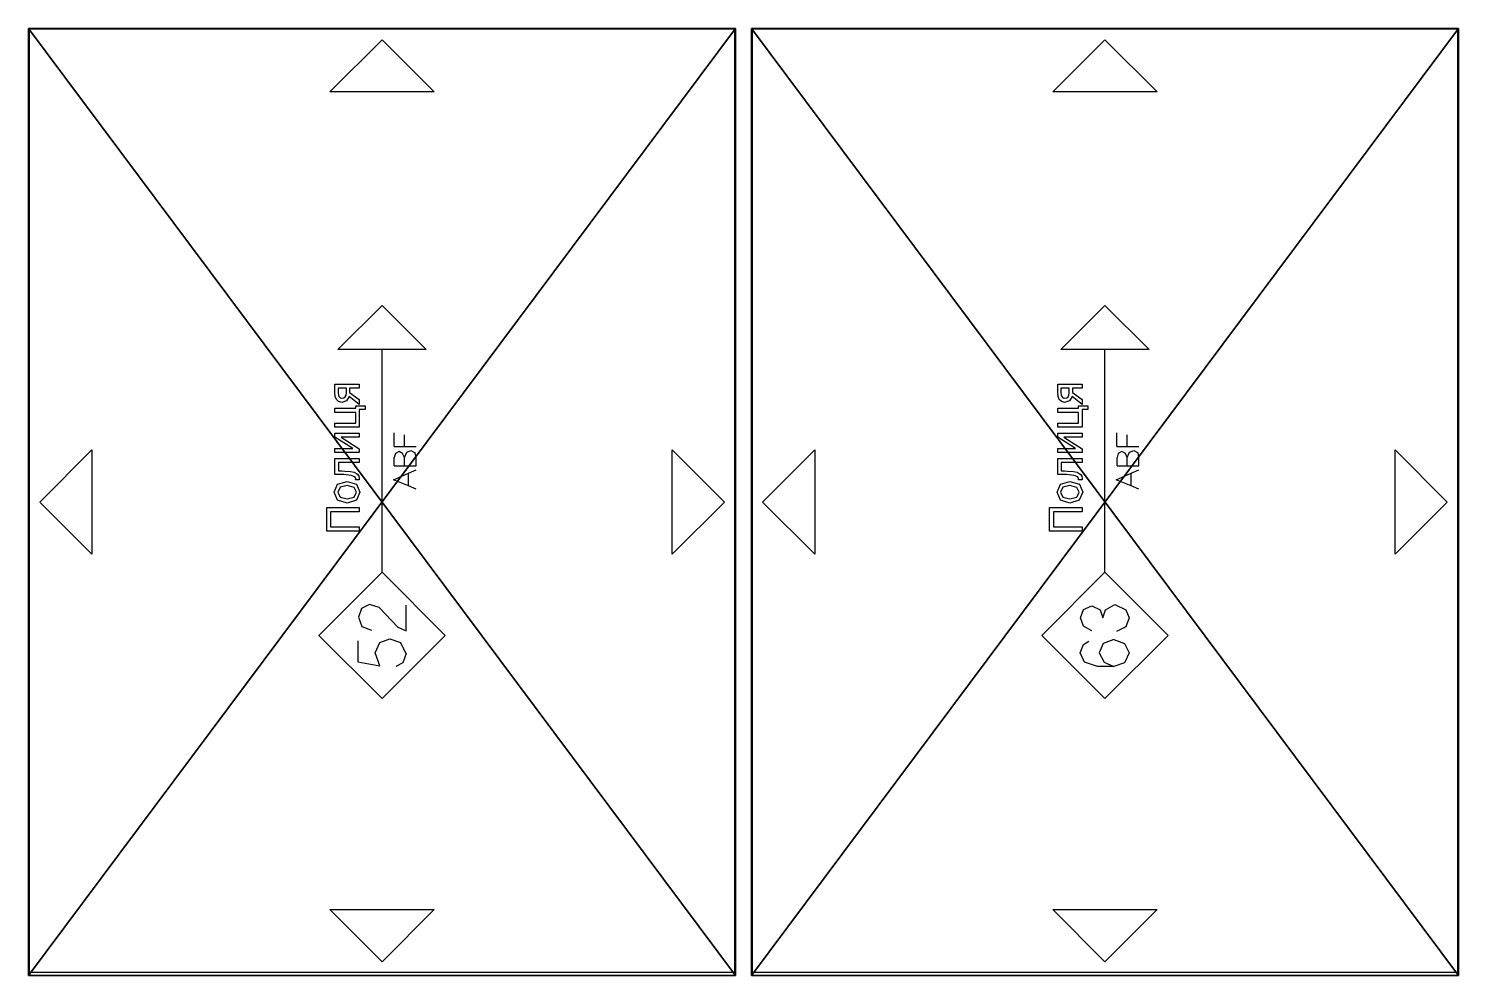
# Model space of a CAD drawing. Header units: millimetres. Extents: x -45532 to 18, y -11338 to 4436.
# Drawn here: x -23906 to -23000, y 0 to 600 of the extents above; entities that cross this region are included whole.
import ezdxf

# ---------------------------------------------------------------- set-up
doc = ezdxf.new("R2010")
doc.units = ezdxf.units.MM
doc.header["$LTSCALE"] = 25.4
doc.layers.get('0').update_dxf_attribs({"true_color": 0xffffff})
for name, color, linetype, true_color in [('ABF_cuttingLines', 134, 'Continuous', 0x009987), ('ABF_edgeBanding', 252, 'Continuous', 0x777799), ('ABF_Label', 190, 'Continuous', 0x9900ff)]:
    doc.layers.add(name, color=color, linetype=linetype, true_color=true_color)

# ---------------------------------------------------------------- blocks, each defined once
blk = doc.blocks.new('Group1307#1')
at = {"layer": 'ABF_Label', "color": 0}
for p, q in [((-11.73, 9.21), (-11.73, 22.25)), ((-11.73, 22.25), (-2.26, 22.25)), ((-4, 20.71), (-10, 20.71)), ((-10, 20.71), (-10, 9.21)), ((-4, 9.21), (-4, 20.71)), ((-2.26, 22.25), (-2.26, 9.21)), ((-0.44, 14.09), (0.76, 17.9)), ((0.76, 17.9), (3.94, 19.26)), ((3.94, 17.84), (1.95, 16.92)), ((3.94, 19.26), (7.11, 17.91)), ((5.91, 16.92), (3.94, 17.84)), ((7.11, 17.91), (8.3, 14.09)), ((11.06, 17.11), (11.12, 18.99)), ((11.12, 18.99), (17.57, 18.99)), ((12.56, 17.6), (12.5, 16.21)), ((15.92, 17.6), (12.56, 17.6)), ((15.92, 9.21), (15.92, 17.6)), ((17.57, 18.99), (17.57, 9.21)), ((19.95, 9.21), (19.95, 18.99)), ((19.95, 18.99), (21.58, 18.99)), ((21.58, 18.99), (21.58, 11.81)), ((21.58, 11.81), (26.13, 18.99)), ((26.13, 18.99), (27.67, 18.99)), ((27.67, 18.99), (27.67, 9.21)), ((30.06, 9.21), (30.06, 18.99)), ((30.06, 18.99), (31.7, 18.99)), ((31.7, 18.99), (31.7, 10.62)), ((36.07, 10.62), (36.07, 18.99)), ((36.07, 18.99), (37.72, 18.99)), ((37.72, 18.99), (37.72, 10.62)), ((40.1, 16.2), (40.42, 17.48)), ((40.42, 17.48), (41.28, 18.4)), ((41.28, 18.4), (42.39, 18.84)), ((42.43, 17.38), (41.95, 16.86)), ((42.39, 18.84), (43.88, 18.99)), ((43.07, 17.61), (42.43, 17.38)), ((43.96, 17.67), (43.07, 17.61)), ((43.88, 18.99), (47.4, 18.99)), ((45.75, 17.67), (43.96, 17.67)), ((45.75, 14.38), (45.75, 17.67)), ((47.4, 18.99), (47.4, 9.21)), ((0.73, 10.32), (-0.44, 14.09)), ((1.95, 16.92), (1.26, 14.09)), ((1.26, 14.09), (1.95, 11.3)), ((5.9, 11.29), (6.6, 14.09)), ((6.6, 14.09), (5.91, 16.92)), ((8.3, 14.09), (7.11, 10.28)), ((10.07, 10.91), (10.71, 12.42)), ((10.71, 12.42), (11, 15.42)), ((11, 15.42), (11.06, 17.11)), ((12.27, 12.69), (11.95, 11.2)), ((12.45, 14.99), (12.27, 12.69)), ((12.5, 16.21), (12.45, 14.99)), ((26.04, 16.5), (21.44, 9.21)), ((26.04, 9.21), (26.04, 16.5)), ((39.3, 9.21), (42.45, 13.23)), ((40.67, 14.3), (40.1, 16.2)), ((42.45, 13.23), (40.67, 14.3)), ((44.12, 13.09), (41.22, 9.21)), ((41.95, 16.86), (41.79, 16.15)), ((41.79, 16.15), (41.9, 15.37)), ((41.9, 15.37), (42.3, 14.81)), ((42.3, 14.81), (43.05, 14.46)), ((43.05, 14.46), (44.02, 14.38)), ((44.02, 14.38), (45.75, 14.38)), ((45.75, 13.09), (44.12, 13.09)), ((45.75, 9.21), (45.75, 13.09)), ((-66.14, 3), (-64.39, 8.21)), ((-64.39, 8.21), (-60.7, 9.89)), ((-60.7, 9.89), (-57.35, 8.58)), ((-57.35, 8.58), (-56, 6.47)), ((-51.84, 5.19), (-50.02, 8.65)), ((-50.02, 8.65), (-46.65, 9.83)), ((-46.65, 9.83), (-43.21, 8.65)), ((-43.21, 8.65), (-41.8, 5.19)), ((-10, 9.21), (-11.73, 9.21)), ((-2.26, 9.21), (-4, 9.21)), ((3.94, 8.93), (0.73, 10.32)), ((1.95, 11.3), (3.94, 10.35)), ((3.94, 10.35), (5.9, 11.29)), ((7.11, 10.28), (3.94, 8.93)), ((8.93, 9.21), (8.93, 10.64)), ((8.93, 10.64), (9.02, 10.64)), ((9.24, 9.2), (8.93, 9.21)), ((9.02, 10.64), (9.14, 10.63)), ((9.14, 10.63), (9.3, 10.62)), ((9.6, 9.19), (9.24, 9.2)), ((9.3, 10.62), (9.71, 10.69)), ((10.37, 9.32), (9.6, 9.19)), ((9.71, 10.69), (10.07, 10.91)), ((11.01, 9.71), (10.37, 9.32)), ((11.53, 10.3), (11.01, 9.71)), ((11.95, 11.2), (11.53, 10.3)), ((17.57, 9.21), (15.92, 9.21)), ((21.44, 9.21), (19.95, 9.21)), ((27.67, 9.21), (26.04, 9.21)), ((37.16, 9.21), (30.06, 9.21)), ((31.7, 10.62), (36.07, 10.62)), ((37.16, 6.86), (37.16, 9.21)), ((38.69, 6.86), (37.16, 6.86)), ((37.72, 10.62), (38.69, 10.62)), ((38.69, 10.62), (38.69, 6.86)), ((41.22, 9.21), (39.3, 9.21)), ((47.4, 9.21), (45.75, 9.21)), ((-66.14, -3.58), (-66.14, 3)), ((-64.46, 0.32), (-66.14, -3.58)), ((-60.7, 2.25), (-64.46, 0.32)), ((-56.96, 0.75), (-60.7, 2.25)), ((-55.35, -3.58), (-56.96, 0.75)), ((-43.38, 1.95), (-46.65, 0.89)), ((-46.65, 0.89), (-43.38, -0.25)), ((-41.8, 5.19), (-43.38, 1.95)), ((-28.29, 0), (61.31, 0)), ((-64.7, -7.93), (-66.14, -3.58)), ((-55.35, -3.58), (-56.91, -7.93)), ((-50.29, -8.44), (-52.1, -4.63)), ((-43.38, -0.25), (-41.25, -4.03)), ((-41.25, -4.03), (-43.38, -8.44)), ((6.49, -10.57), (8.95, -4.58)), ((8.95, -4.58), (11.61, -10.57)), ((14.53, -4.88), (17.96, -4.88)), ((14.53, -4.88), (14.53, -8.98)), ((19.51, -5.38), (17.96, -4.88)), ((20.29, -6.84), (19.51, -5.38)), ((22.27, -4.79), (22.27, -8.97)), ((22.27, -4.79), (27.81, -4.79)), ((-60.7, -9.73), (-64.7, -7.93)), ((-56.91, -7.93), (-60.7, -9.73)), ((-46.65, -9.73), (-50.29, -8.44)), ((-43.38, -8.44), (-46.65, -9.73)), ((5.21, -13.72), (6.49, -10.57)), ((6.49, -10.57), (11.61, -10.57)), ((11.61, -10.57), (13.01, -13.72)), ((14.53, -8.98), (14.53, -13.72)), ((14.53, -8.98), (17.96, -8.98)), ((17.96, -8.98), (19.55, -8.25)), ((17.96, -8.98), (20.04, -9.9)), ((19.55, -8.25), (20.29, -6.84)), ((20.04, -9.9), (20.74, -11.59)), ((22.27, -8.97), (27.09, -8.97)), ((22.27, -8.97), (22.27, -13.72)), ((14.53, -13.72), (17.96, -13.72)), ((17.96, -13.72), (19.76, -13.36)), ((20.74, -11.59), (19.76, -13.36))]:
    blk.add_line(p, q, dxfattribs=at)
for points in [[(-28.29, 0, 0), (-53.69, -25.4, 0), (-79.09, 0, 0), (-53.69, 25.4, 0), (-28.29, 0, 0)], [(61.31, 17.78, 0), (79.09, 0, 0), (61.31, -17.78, 0), (61.31, 17.78, 0)]]:
    blk.add_polyline3d(points, close=True, dxfattribs=at)
blk = doc.blocks.new('Group1778#1')
at = {"layer": 'ABF_cuttingLines', "color": 0}
blk.add_polyline3d([(-2690.85, 288.78, 0), (-3138.05, 288.78, 0), (-3138.05, -308.82, 0), (-2690.85, -308.82, 0), (-2690.85, 288.78, 0)], close=True, dxfattribs=at)
blk = doc.blocks.new('Group1779#1')
at = {"layer": 'ABF_edgeBanding', "color": 0}
for points in [[(-2914.45, 282.16, 0), (-2881.36, 249.07, 0), (-2947.54, 249.07, 0), (-2914.45, 282.16, 0)], [(-3131.43, -10.82, 0), (-3098.34, 22.26, 0), (-3098.34, -43.91, 0), (-3131.43, -10.82, 0)], [(-2697.47, -10.82, 0), (-2730.55, -43.91, 0), (-2730.55, 22.26, 0), (-2697.47, -10.82, 0)], [(-2914.45, -302.21, 0), (-2947.54, -269.12, 0), (-2881.36, -269.12, 0), (-2914.45, -302.21, 0)]]:
    blk.add_polyline3d(points, close=True, dxfattribs=at)
blk = doc.blocks.new('______#97')
at = {"color": 0}
for p, q in [((-3138.45, 289.18), (-3138.45, -310.82)), ((-2690.45, 289.18), (-3138.45, 289.18)), ((-2690.45, 289.18, 18), (-3138.45, 289.18, 18)), ((-3138.45, 289.18, 18), (-3138.45, -310.82, 18)), ((-3138.45, 289.18, 18), (-3138.45, -310.82, 18)), ((-3138.45, 289.18), (-3138.45, 289.18, 18)), ((-3138.45, 289.18), (-3138.45, -310.82)), ((-2690.45, 289.18), (-3138.45, 289.18)), ((-3138.45, 289.18), (-3138.45, 289.18, 18)), ((-2690.45, 289.18, 18), (-3138.45, 289.18, 18)), ((-2690.45, 289.18), (-2690.45, 289.18, 18)), ((-2690.45, -310.82, 18), (-2690.45, 289.18, 18)), ((-2690.45, -310.82), (-2690.45, 289.18)), ((-2690.45, -310.82), (-2690.45, 289.18)), ((-2690.45, -310.82, 18), (-2690.45, 289.18, 18)), ((-2690.45, 289.18), (-2690.45, 289.18, 18)), ((-3138.45, -310.82, 18), (-2690.45, -310.82, 18)), ((-3138.45, -310.82), (-3138.45, -310.82, 18)), ((-3138.45, -310.82), (-2690.45, -310.82)), ((-3138.45, -310.82), (-2690.45, -310.82)), ((-3138.45, -310.82, 18), (-2690.45, -310.82, 18)), ((-3138.45, -310.82), (-3138.45, -310.82, 18)), ((-2690.45, -310.82), (-2690.45, -310.82, 18)), ((-2690.45, -310.82), (-2690.45, -310.82, 18))]:
    blk.add_line(p, q, dxfattribs=at)
at = {"layer": 'ABF_cuttingLines', "color": 0}
blk.add_blockref('Group1778#1', (0, 0, 18), dxfattribs=at)
at = {"layer": 'ABF_edgeBanding', "color": 0}
blk.add_blockref('Group1779#1', (0, 0, 18), dxfattribs=at)
at = {"layer": 'ABF_Label', "color": 0, "xscale": 1.574803149606299, "yscale": 1.574803149606299, "rotation": 90}
blk.add_blockref('Group1307#1', (-2914.45, -10.82, 18), dxfattribs=at)
at = {"color": 0}
mesh = blk.add_polyface(dxfattribs=at)
corners = [(-2690.45, 289.18), (-3138.45, -310.82), (-3138.45, 289.18), (-2690.45, -310.82)]
mesh.append_faces([[corners[k] for k in face] for face in [(0, 1, 2), (1, 0, 3)]], dxfattribs={"vtx0": -1, "color": 0})
at = {"color": 7, "true_color": 0xffffff}
mesh = blk.add_polyface(dxfattribs=at)
corners = [(-2690.45, -310.82, 18), (-3138.45, 289.18, 18), (-3138.45, -310.82, 18), (-2690.45, 289.18, 18)]
mesh.append_faces([[corners[k] for k in face] for face in [(0, 1, 2), (1, 0, 3)]], dxfattribs={"vtx0": -1, "color": 7})
at = {"color": 0}
mesh = blk.add_polyface(dxfattribs=at)
corners = [(-3138.45, 289.18, 18), (-3138.45, -310.82), (-3138.45, -310.82, 18), (-3138.45, 289.18)]
mesh.append_faces([[corners[k] for k in face] for face in [(0, 1, 2), (1, 0, 3)]], dxfattribs={"vtx0": -1, "color": 0})
mesh = blk.add_polyface(dxfattribs=at)
corners = [(-3138.45, 289.18, 18), (-2690.45, 289.18), (-3138.45, 289.18), (-2690.45, 289.18, 18)]
mesh.append_faces([[corners[k] for k in face] for face in [(0, 1, 2), (1, 0, 3)]], dxfattribs={"vtx0": -1, "color": 0})
mesh = blk.add_polyface(dxfattribs=at)
corners = [(-2690.45, 289.18), (-2690.45, -310.82, 18), (-2690.45, -310.82), (-2690.45, 289.18, 18)]
mesh.append_faces([[corners[k] for k in face] for face in [(0, 1, 2), (1, 0, 3)]], dxfattribs={"vtx0": -1, "color": 0})
mesh = blk.add_polyface(dxfattribs=at)
corners = [(-2690.45, -310.82, 18), (-3138.45, -310.82), (-2690.45, -310.82), (-3138.45, -310.82, 18)]
mesh.append_faces([[corners[k] for k in face] for face in [(0, 1, 2), (1, 0, 3)]], dxfattribs={"vtx0": -1, "color": 0})
blk = doc.blocks.new('Group1210#1')
at = {"layer": 'ABF_Label', "color": 0}
for p, q in [((-11.73, 9.21), (-11.73, 22.25)), ((-11.73, 22.25), (-2.26, 22.25)), ((-4, 20.71), (-10, 20.71)), ((-10, 20.71), (-10, 9.21)), ((-4, 9.21), (-4, 20.71)), ((-2.26, 22.25), (-2.26, 9.21)), ((-0.44, 14.09), (0.76, 17.9)), ((0.76, 17.9), (3.94, 19.26)), ((3.94, 17.84), (1.95, 16.92)), ((3.94, 19.26), (7.11, 17.91)), ((5.91, 16.92), (3.94, 17.84)), ((7.11, 17.91), (8.3, 14.09)), ((11.06, 17.11), (11.12, 18.99)), ((11.12, 18.99), (17.57, 18.99)), ((12.56, 17.6), (12.5, 16.21)), ((15.92, 17.6), (12.56, 17.6)), ((15.92, 9.21), (15.92, 17.6)), ((17.57, 18.99), (17.57, 9.21)), ((19.95, 9.21), (19.95, 18.99)), ((19.95, 18.99), (21.58, 18.99)), ((21.58, 18.99), (21.58, 11.81)), ((21.58, 11.81), (26.13, 18.99)), ((26.13, 18.99), (27.67, 18.99)), ((27.67, 18.99), (27.67, 9.21)), ((30.06, 9.21), (30.06, 18.99)), ((30.06, 18.99), (31.7, 18.99)), ((31.7, 18.99), (31.7, 10.62)), ((36.07, 10.62), (36.07, 18.99)), ((36.07, 18.99), (37.72, 18.99)), ((37.72, 18.99), (37.72, 10.62)), ((40.1, 16.2), (40.42, 17.48)), ((40.42, 17.48), (41.28, 18.4)), ((41.28, 18.4), (42.39, 18.84)), ((42.43, 17.38), (41.95, 16.86)), ((42.39, 18.84), (43.88, 18.99)), ((43.07, 17.61), (42.43, 17.38)), ((43.96, 17.67), (43.07, 17.61)), ((43.88, 18.99), (47.4, 18.99)), ((45.75, 17.67), (43.96, 17.67)), ((45.75, 14.38), (45.75, 17.67)), ((47.4, 18.99), (47.4, 9.21)), ((0.73, 10.32), (-0.44, 14.09)), ((1.95, 16.92), (1.26, 14.09)), ((1.26, 14.09), (1.95, 11.3)), ((5.9, 11.29), (6.6, 14.09)), ((6.6, 14.09), (5.91, 16.92)), ((8.3, 14.09), (7.11, 10.28)), ((10.07, 10.91), (10.71, 12.42)), ((10.71, 12.42), (11, 15.42)), ((11, 15.42), (11.06, 17.11)), ((12.27, 12.69), (11.95, 11.2)), ((12.45, 14.99), (12.27, 12.69)), ((12.5, 16.21), (12.45, 14.99)), ((26.04, 16.5), (21.44, 9.21)), ((26.04, 9.21), (26.04, 16.5)), ((39.3, 9.21), (42.45, 13.23)), ((40.67, 14.3), (40.1, 16.2)), ((42.45, 13.23), (40.67, 14.3)), ((44.12, 13.09), (41.22, 9.21)), ((41.95, 16.86), (41.79, 16.15)), ((41.79, 16.15), (41.9, 15.37)), ((41.9, 15.37), (42.3, 14.81)), ((42.3, 14.81), (43.05, 14.46)), ((43.05, 14.46), (44.02, 14.38)), ((44.02, 14.38), (45.75, 14.38)), ((45.75, 13.09), (44.12, 13.09)), ((45.75, 9.21), (45.75, 13.09)), ((-64.3, 9.82), (-65.89, 0.95)), ((-55.85, 9.82), (-64.3, 9.82)), ((-50.11, 8.17), (-51.52, 4.33)), ((-46.41, 9.56), (-50.11, 8.17)), ((-42.86, 8.25), (-46.41, 9.56)), ((-41.25, 5.04), (-42.86, 8.25)), ((-10, 9.21), (-11.73, 9.21)), ((-2.26, 9.21), (-4, 9.21)), ((3.94, 8.93), (0.73, 10.32)), ((1.95, 11.3), (3.94, 10.35)), ((3.94, 10.35), (5.9, 11.29)), ((7.11, 10.28), (3.94, 8.93)), ((8.93, 9.21), (8.93, 10.64)), ((8.93, 10.64), (9.02, 10.64)), ((9.24, 9.2), (8.93, 9.21)), ((9.02, 10.64), (9.14, 10.63)), ((9.14, 10.63), (9.3, 10.62)), ((9.6, 9.19), (9.24, 9.2)), ((9.3, 10.62), (9.71, 10.69)), ((10.37, 9.32), (9.6, 9.19)), ((9.71, 10.69), (10.07, 10.91)), ((11.01, 9.71), (10.37, 9.32)), ((11.53, 10.3), (11.01, 9.71)), ((11.95, 11.2), (11.53, 10.3)), ((17.57, 9.21), (15.92, 9.21)), ((21.44, 9.21), (19.95, 9.21)), ((27.67, 9.21), (26.04, 9.21)), ((37.16, 9.21), (30.06, 9.21)), ((31.7, 10.62), (36.07, 10.62)), ((37.16, 6.86), (37.16, 9.21)), ((38.69, 6.86), (37.16, 6.86)), ((37.72, 10.62), (38.69, 10.62)), ((38.69, 10.62), (38.69, 6.86)), ((41.22, 9.21), (39.3, 9.21)), ((47.4, 9.21), (45.75, 9.21)), ((-65.89, 0.95), (-60.76, 2.82)), ((-60.76, 2.82), (-56.48, 0.95)), ((-56.48, 0.95), (-55.1, -3.14)), ((-42.49, 1.19), (-50.35, -6.37)), ((-42.49, 1.19), (-41.25, 5.04)), ((-28.29, 0), (61.31, 0)), ((-64.7, -8.3), (-66.14, -5.47)), ((-55.1, -3.14), (-56.48, -7.4)), ((6.49, -10.57), (8.95, -4.58)), ((8.95, -4.58), (11.61, -10.57)), ((14.53, -4.88), (17.96, -4.88)), ((14.53, -4.88), (14.53, -8.98)), ((19.51, -5.38), (17.96, -4.88)), ((20.29, -6.84), (19.51, -5.38)), ((22.27, -4.79), (22.27, -8.97)), ((22.27, -4.79), (27.81, -4.79)), ((-61.01, -9.66), (-64.7, -8.3)), ((-61.01, -9.66), (-56.48, -7.4)), ((-50.35, -6.37), (-51.89, -9.66)), ((-51.89, -9.66), (-41.58, -9.66)), ((5.21, -13.72), (6.49, -10.57)), ((6.49, -10.57), (11.61, -10.57)), ((11.61, -10.57), (13.01, -13.72)), ((14.53, -8.98), (14.53, -13.72)), ((14.53, -8.98), (17.96, -8.98)), ((17.96, -8.98), (19.55, -8.25)), ((17.96, -8.98), (20.04, -9.9)), ((19.55, -8.25), (20.29, -6.84)), ((20.04, -9.9), (20.74, -11.59)), ((22.27, -8.97), (27.09, -8.97)), ((22.27, -8.97), (22.27, -13.72)), ((14.53, -13.72), (17.96, -13.72)), ((17.96, -13.72), (19.76, -13.36)), ((20.74, -11.59), (19.76, -13.36))]:
    blk.add_line(p, q, dxfattribs=at)
for points in [[(-28.29, 0, 0), (-53.69, -25.4, 0), (-79.09, 0, 0), (-53.69, 25.4, 0), (-28.29, 0, 0)], [(61.31, 17.78, 0), (79.09, 0, 0), (61.31, -17.78, 0), (61.31, 17.78, 0)]]:
    blk.add_polyline3d(points, close=True, dxfattribs=at)
blk = doc.blocks.new('Group1780#1')
at = {"layer": 'ABF_cuttingLines', "color": 0}
blk.add_polyline3d([(877.55, 10843.81, 0), (430.35, 10843.81, 0), (430.35, 10246.21, 0), (877.55, 10246.21, 0), (877.55, 10843.81, 0)], close=True, dxfattribs=at)
blk = doc.blocks.new('Group1781#1')
at = {"layer": 'ABF_edgeBanding', "color": 0}
for points in [[(653.95, 10837.19, 0), (687.04, 10804.1, 0), (620.86, 10804.1, 0), (653.95, 10837.19, 0)], [(436.97, 10544.21, 0), (470.06, 10577.29, 0), (470.06, 10511.12, 0), (436.97, 10544.21, 0)], [(870.93, 10544.21, 0), (837.85, 10511.12, 0), (837.85, 10577.29, 0), (870.93, 10544.21, 0)], [(653.95, 10252.82, 0), (620.86, 10285.91, 0), (687.04, 10285.91, 0), (653.95, 10252.82, 0)]]:
    blk.add_polyline3d(points, close=True, dxfattribs=at)
blk = doc.blocks.new('______#98')
at = {"color": 0}
for p, q in [((429.95, 10844.21), (429.95, 10244.21)), ((877.95, 10844.21), (429.95, 10844.21)), ((877.95, 10844.21, 18), (429.95, 10844.21, 18)), ((429.95, 10844.21, 18), (429.95, 10244.21, 18)), ((429.95, 10844.21, 18), (429.95, 10244.21, 18)), ((429.95, 10844.21), (429.95, 10844.21, 18)), ((429.95, 10844.21), (429.95, 10244.21)), ((877.95, 10844.21), (429.95, 10844.21)), ((429.95, 10844.21), (429.95, 10844.21, 18)), ((877.95, 10844.21, 18), (429.95, 10844.21, 18)), ((877.95, 10844.21), (877.95, 10844.21, 18)), ((877.95, 10244.21, 18), (877.95, 10844.21, 18)), ((877.95, 10244.21), (877.95, 10844.21)), ((877.95, 10244.21), (877.95, 10844.21)), ((877.95, 10244.21, 18), (877.95, 10844.21, 18)), ((877.95, 10844.21), (877.95, 10844.21, 18)), ((429.95, 10244.21, 18), (877.95, 10244.21, 18)), ((429.95, 10244.21), (429.95, 10244.21, 18)), ((429.95, 10244.21), (877.95, 10244.21)), ((429.95, 10244.21), (877.95, 10244.21)), ((429.95, 10244.21, 18), (877.95, 10244.21, 18)), ((429.95, 10244.21), (429.95, 10244.21, 18)), ((877.95, 10244.21), (877.95, 10244.21, 18)), ((877.95, 10244.21), (877.95, 10244.21, 18))]:
    blk.add_line(p, q, dxfattribs=at)
at = {"layer": 'ABF_cuttingLines', "color": 0}
blk.add_blockref('Group1780#1', (0, 0, 18), dxfattribs=at)
at = {"layer": 'ABF_edgeBanding', "color": 0}
blk.add_blockref('Group1781#1', (0, 0, 18), dxfattribs=at)
at = {"layer": 'ABF_Label', "color": 0, "xscale": 1.574803149606299, "yscale": 1.574803149606299, "rotation": 90}
blk.add_blockref('Group1210#1', (653.95, 10544.21, 18), dxfattribs=at)
at = {"color": 0}
mesh = blk.add_polyface(dxfattribs=at)
corners = [(877.95, 10844.21), (429.95, 10244.21), (429.95, 10844.21), (877.95, 10244.21)]
mesh.append_faces([[corners[k] for k in face] for face in [(0, 1, 2), (1, 0, 3)]], dxfattribs={"vtx0": -1, "color": 0})
at = {"color": 7, "true_color": 0xffffff}
mesh = blk.add_polyface(dxfattribs=at)
corners = [(877.95, 10244.21, 18), (429.95, 10844.21, 18), (429.95, 10244.21, 18), (877.95, 10844.21, 18)]
mesh.append_faces([[corners[k] for k in face] for face in [(0, 1, 2), (1, 0, 3)]], dxfattribs={"vtx0": -1, "color": 7})
at = {"color": 0}
mesh = blk.add_polyface(dxfattribs=at)
corners = [(429.95, 10844.21, 18), (429.95, 10244.21), (429.95, 10244.21, 18), (429.95, 10844.21)]
mesh.append_faces([[corners[k] for k in face] for face in [(0, 1, 2), (1, 0, 3)]], dxfattribs={"vtx0": -1, "color": 0})
mesh = blk.add_polyface(dxfattribs=at)
corners = [(429.95, 10844.21, 18), (877.95, 10844.21), (429.95, 10844.21), (877.95, 10844.21, 18)]
mesh.append_faces([[corners[k] for k in face] for face in [(0, 1, 2), (1, 0, 3)]], dxfattribs={"vtx0": -1, "color": 0})
mesh = blk.add_polyface(dxfattribs=at)
corners = [(877.95, 10844.21), (877.95, 10244.21, 18), (877.95, 10244.21), (877.95, 10844.21, 18)]
mesh.append_faces([[corners[k] for k in face] for face in [(0, 1, 2), (1, 0, 3)]], dxfattribs={"vtx0": -1, "color": 0})
mesh = blk.add_polyface(dxfattribs=at)
corners = [(877.95, 10244.21, 18), (429.95, 10244.21), (877.95, 10244.21), (429.95, 10244.21, 18)]
mesh.append_faces([[corners[k] for k in face] for face in [(0, 1, 2), (1, 0, 3)]], dxfattribs={"vtx0": -1, "color": 0})
blk = doc.blocks.new('_48501___EGGER_W_1000_ST9___2800207018__THICKNESS_18')
at = {"color": 0}
for name, p in [('______#98', (-24335.95, -10244.21)), ('______#97', (-20309.55, 310.82))]:
    blk.add_blockref(name, p, dxfattribs=at)

msp = doc.modelspace()

# ---------------------------------------------------------------- block references
at = {"color": 0}
msp.add_blockref('_48501___EGGER_W_1000_ST9___2800207018__THICKNESS_18', (0, 0), dxfattribs=at)

doc.saveas('drawing.dxf')
